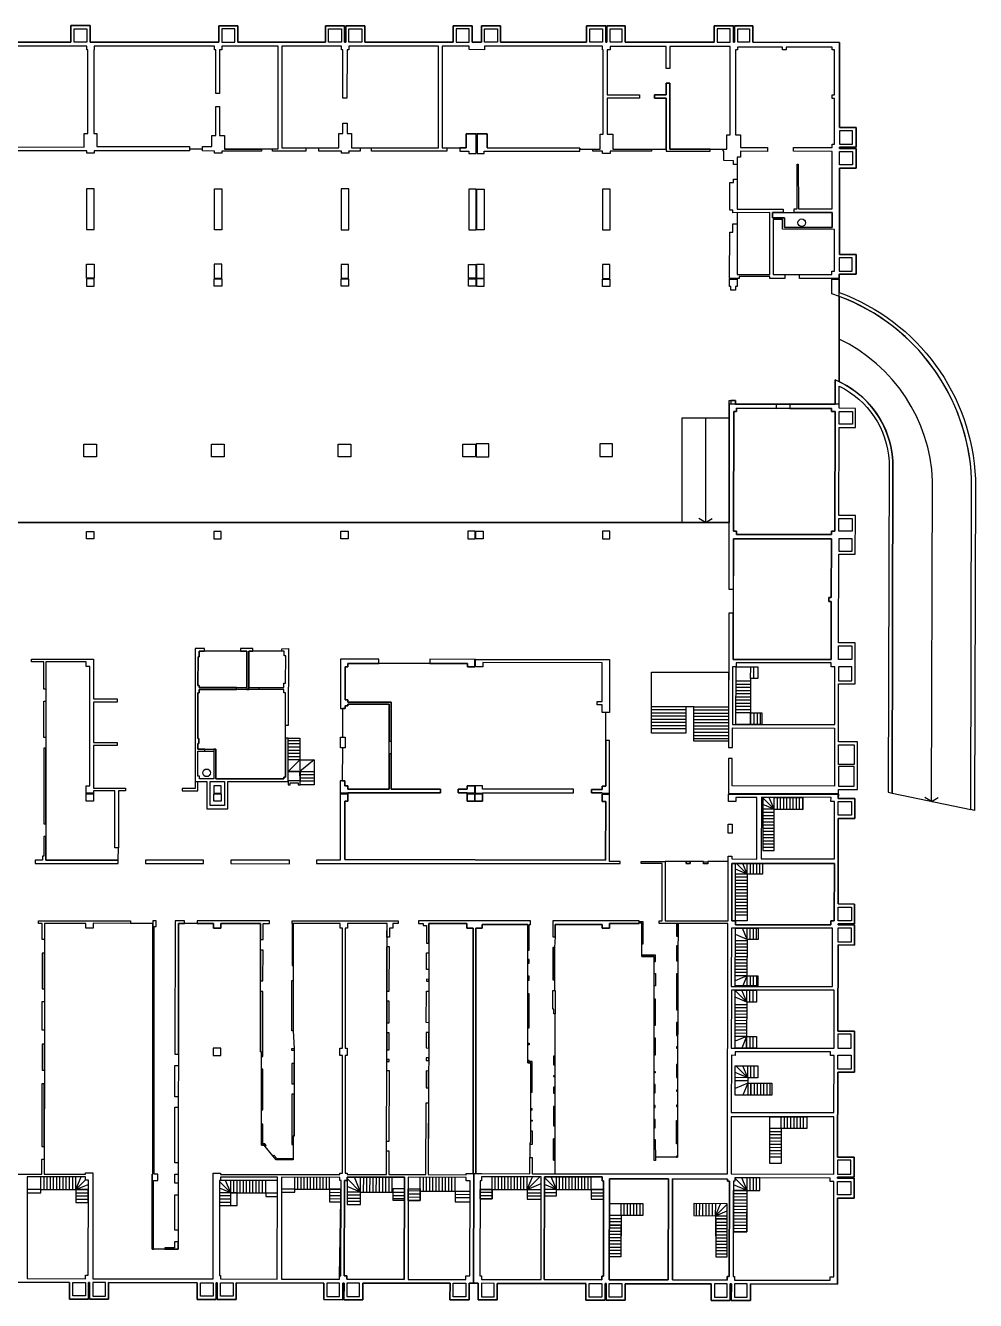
# Model space of a CAD drawing. Header units: millimetres. Extents: x -443 to 11471, y -9910 to 120.
# Drawn here: x 4000 to 11471, y -9910 to 120 of the extents above; entities that cross this region are included whole.
import ezdxf

# ---------------------------------------------------------------- set-up
doc = ezdxf.new("R2010")
doc.units = ezdxf.units.MM
for name, color, linetype in [('Coffee', 3, 'Continuous'), ('Entrance', 4, 'Continuous'), ('Floor', 3, 'Continuous'), ('Meeting rooms', 5, 'Continuous'), ('Offices', 1, 'Continuous'), ('Ramps - Vehicular', 2, 'Continuous'), ('Stairs', 2, 'Continuous'), ('Toilets', 40, 'Continuous'), ('Walls', 6, 'Continuous')]:
    doc.layers.add(name, color=color, linetype=linetype)

msp = doc.modelspace()

# ---------------------------------------------------------------- linework, layer by layer
at = {"layer": 'Coffee'}
msp.add_lwpolyline([(4703, -5900), (4534, -5900), (4534, -5981), (4476, -5981), (4476, -5860), (4506, -5860), (4507, -4923), (4477, -4923), (4477, -4887), (4161, -4887), (4161, -5194), (4161, -5480), (4161, -5565), (4161, -6159), (4161, -6259), (4161, -6445), (4730, -6445), (4731, -6348), (4702, -6348)], close=True, dxfattribs=at)
at = {"layer": 'Entrance'}
for points in [[(9533, -2969), (9163, -2969), (9163, -3789), (9533, -3789)], [(9257, -5239), (9529, -5239), (9529, -5509), (9257, -5509)], [(9703, -5288), (9791, -5288), (9791, -5378), (9703, -5378)], [(10113, -6047), (9888, -6047), (9888, -5952), (10113, -5952)], [(9796, -6555), (9676, -6555), (9676, -6471), (9796, -6471)], [(9761, -7069), (9675, -7069), (9675, -6981), (9761, -6981)], [(9749, -7924), (9671, -7924), (9671, -7834), (9749, -7834)], [(9870, -8294), (9705, -8294), (9705, -8201), (9870, -8201)], [(10144, -8557), (9969, -8557), (9969, -8465), (10144, -8465)], [(4396, -9138), (4494, -9138), (4494, -9038), (4396, -9038)], [(5526, -9164), (5664, -9164), (5664, -9063), (5526, -9063)], [(6392, -9134), (6481, -9134), (6481, -9035), (6392, -9035)], [(6889, -9122), (6980, -9122), (6980, -9032), (6889, -9032)], [(7104, -9124), (7010, -9124), (7010, -9032), (7104, -9032)], [(7670, -9111), (7575, -9111), (7575, -9036), (7670, -9036)], [(8450, -9112), (8545, -9112), (8545, -9037), (8450, -9037)], [(9674, -9371), (9568, -9371), (9568, -9045), (9674, -9045)], [(8683, -9567), (8592, -9567), (8592, -9317), (8683, -9317)], [(9428, -9567), (9519, -9567), (9519, -9268), (9428, -9268)]]:
    msp.add_lwpolyline(points, close=True, dxfattribs=at)
msp.add_lwpolyline([(9348, -2969), (9348, -3789)], dxfattribs=at)
at = {"layer": 'Floor'}
for points in [[(2401, -3789), (9533, -3789), (9535, -2829), (9583, -2829), (9583, -2859), (9906, -2859), (10369, -2859), (10368, -2668), (10398, -2681), (10400, -1980), (10400, -1837), (10532, -1837), (10532, -1682), (10402, -1682), (10402, -1002), (10532, -1002), (10532, -847), (10402, -847), (10402, -837), (10532, -837), (10532, -682), (10402, -682), (10403, -13), (9720, -12), (9720, 118), (9576, 118), (9576, -12), (9567, -12), (9567, 118), (9416, 118), (9416, 9), (9416, -12), (8716, -12), (8716, 118), (8572, 118), (8572, -12), (8564, -12), (8564, 118), (8413, 118), (8413, -12), (7737, -12), (7737, 118), (7586, 118), (7586, -12), (7514, -12), (7514, 118), (7363, 118), (7363, -12), (6669, -12), (6669, 118), (6518, 118), (6518, -12), (6510, -12), (6510, 118), (6359, 118), (6359, -12), (5671, -12), (5671, 118), (5520, 118), (5520, -12), (4508, -12), (4508, 120), (4357, 120), (4357, -12), (3669, -12)], [(3656, -9767), (4346, -9769), (4346, -9899), (4496, -9900), (4496, -9769), (4504, -9769), (4504, -9900), (4654, -9900), (4654, -9769), (5350, -9770), (5350, -9901), (5500, -9902), (5500, -9771), (5508, -9771), (5508, -9902), (5658, -9902), (5658, -9771), (6345, -9773), (6345, -9903), (6495, -9904), (6495, -9773), (6505, -9773), (6503, -9904), (6653, -9904), (6653, -9774), (7339, -9775), (7338, -9905), (7488, -9906), (7489, -9775), (7560, -9775), (7560, -9906), (7710, -9906), (7710, -9777), (8408, -9777), (8408, -9908), (8558, -9908), (8558, -9777), (8568, -9777), (8566, -9908), (8716, -9908), (8716, -9778), (9393, -9779), (9393, -9910), (9543, -9910), (9543, -9779), (9552, -9779), (9551, -9910), (9701, -9910), (9701, -9780), (10385, -9781), (10387, -9105), (10517, -9105), (10517, -8948), (10387, -8948), (10387, -8940), (10517, -8940), (10517, -8782), (10387, -8782), (10389, -8114), (10519, -8114), (10519, -7791), (10389, -7791), (10391, -7113), (10521, -7114), (10521, -6956), (10391, -6956), (10391, -6948), (10521, -6948), (10521, -6791), (10391, -6790), (10392, -6118), (10522, -6118), (10522, -5960), (10392, -5960), (10393, -5889), (10543, -5889), (10543, -5514), (10393, -5514), (10394, -5059), (10524, -5059), (10525, -4736), (10395, -4736), (10396, -4039), (10526, -4039), (10527, -3734), (10396, -3734), (10398, -3042), (10528, -3042), (10528, -2892), (10398, -2891), (10398, -2859), (9906, -2859), (9535, -2859), (9533, -3789), (2401, -3789)]]:
    msp.add_lwpolyline(points, dxfattribs=at)
at = {"layer": 'Meeting rooms'}
for points in [[(5496, -518), (5527, -518), (5527, -746), (5565, -746), (5565, -851), (5942, -851), (5987, -851), (5987, -42), (5545, -42), (5545, -70), (5527, -70), (5527, -414), (5496, -414), (5496, -70), (5487, -70), (5487, -42), (4541, -42), (4541, -70), (4538, -70), (4538, -729), (4562, -729), (4561, -831), (5291, -831), (5291, -851), (5391, -851), (5391, -831), (5465, -832), (5466, -746), (5496, -746)], [(4150, -6943), (4150, -7070), (4150, -7177), (4149, -7557), (4149, -7784), (4149, -7893), (4148, -8917), (4472, -8917), (4472, -8906), (4530, -8906), (4529, -9739), (5475, -9740), (5475, -8908), (5534, -8908), (5534, -8918), (6471, -8920), (6471, -8909), (6494, -8909), (6494, -7982), (6473, -7982), (6473, -7924), (6494, -7924), (6494, -6981), (6474, -6981), (6475, -6943), (6106, -6943), (6105, -7393), (6105, -7788), (6114, -7928), (6114, -8046), (6113, -8616), (6104, -8616), (6104, -8683), (6104, -8793), (6104, -8803), (5971, -8803), (5946, -8772), (5886, -8698), (5877, -8688), (5856, -8688), (5856, -8524), (5856, -8410), (5857, -8091), (5857, -7991), (5857, -7953), (5848, -7953), (5849, -7155), (5849, -7070), (5849, -6943), (5537, -6943), (5536, -6981), (5478, -6981), (5479, -6943), (5349, -6943), (5251, -6943), (5203, -6943), (5202, -7971), (5202, -8061), (5201, -8309), (5201, -8389), (5201, -8827), (5201, -8917), (5200, -9448), (5200, -9507), (5097, -9507), (4997, -9507), (4997, -8965), (4995, -8965), (4995, -8915), (5002, -8915), (5002, -6943), (4827, -6943), (4533, -6942), (4533, -6981), (4475, -6981), (4475, -6943)]]:
    msp.add_lwpolyline(points, close=True, dxfattribs=at)
at = {"layer": 'Offices'}
for points in [[(4491, -70), (4483, -70), (4483, -42), (3543, -42), (3543, -70), (3539, -70), (3538, -728), (3563, -728), (3563, -835), (3660, -835), (3865, -835), (4461, -837), (4462, -729), (4491, -729)], [(7248, -42), (6543, -42), (6543, -70), (6529, -70), (6528, -452), (6497, -452), (6497, -70), (6485, -70), (6485, -42), (6017, -42), (6016, -842), (6206, -842), (6306, -842), (6463, -842), (6463, -730), (6497, -730), (6497, -647), (6529, -647), (6529, -730), (6563, -730), (6563, -842), (7248, -843)], [(8544, -70), (8539, -70), (8539, -42), (7610, -42), (7610, -70), (7489, -69), (7489, -42), (7278, -42), (7277, -843), (7313, -843), (7415, -843), (7465, -843), (7466, -731), (7630, -731), (7630, -843), (8359, -844), (8359, -853), (8463, -853), (8519, -853), (8519, -735), (8544, -735)], [(9542, -45), (9068, -45), (9068, -218), (9038, -218), (9038, -45), (8597, -45), (8597, -70), (8574, -70), (8574, -426), (8830, -426), (8830, -450), (8574, -450), (8574, -735), (8619, -735), (8619, -853), (8924, -853), (9038, -853), (9038, -450), (8946, -450), (8946, -426), (9038, -426), (9038, -334), (9068, -334), (9068, -853), (9487, -853), (9516, -853), (9517, -741), (9542, -741)], [(10362, -453), (10343, -453), (10344, -426), (10363, -426), (10363, -70), (10345, -70), (10345, -50), (9983, -50), (9983, -70), (9953, -70), (9953, -50), (9600, -49), (9600, -70), (9583, -70), (9583, -741), (9622, -741), (9622, -839), (9835, -840), (9835, -870), (9622, -869), (9622, -916), (9598, -916), (9598, -1088), (9598, -1325), (9958, -1324), (9958, -1352), (10044, -1351), (10044, -1323), (10069, -1323), (10068, -970), (10078, -970), (10079, -1323), (10345, -1323), (10345, -870), (10040, -869), (10040, -840), (10344, -840), (10344, -812), (10362, -812)], [(9855, -1352), (9597, -1353), (9597, -1441), (9596, -1839), (9853, -1839)], [(10362, -1484), (9953, -1483), (9953, -1407), (9881, -1407), (9880, -1839), (9973, -1839), (10088, -1839), (10342, -1839), (10342, -1812), (10362, -1812)], [(10368, -2917), (10340, -2917), (10340, -2892), (10012, -2892), (9906, -2892), (9593, -2891), (9593, -2917), (9570, -2917), (9568, -3859), (9591, -3859), (9591, -3885), (10338, -3885), (10338, -3859), (10366, -3859)], [(10338, -3917), (9568, -3917), (9566, -4503), (9565, -4868), (10336, -4868), (10337, -4412), (10318, -4412), (10318, -4380), (10337, -4380)], [(5741, -4802), (5367, -4802), (5367, -4847), (5357, -4847), (5356, -5072), (5366, -5072), (5366, -5087), (5741, -5087)], [(6047, -4839), (6034, -4839), (6034, -4802), (5756, -4802), (5756, -5087), (6033, -5087), (6033, -5054), (6046, -5054)], [(8563, -5504), (8563, -5284), (8536, -5284), (8536, -5224), (8495, -5224), (8495, -5199), (8536, -5199), (8536, -4893), (7598, -4891), (7598, -4925), (7540, -4925), (7540, -4867), (7535, -4867), (7535, -4925), (7477, -4925), (7477, -4899), (7180, -4898), (6778, -4899), (6536, -4898), (6536, -4924), (6514, -4924), (6513, -5185), (6535, -5185), (6535, -5204), (6876, -5204), (6875, -5888), (7263, -5888), (7263, -5916), (6534, -5916), (6534, -5919), (6476, -5919), (6476, -5924), (6534, -5924), (6534, -5982), (6512, -5982), (6511, -6442), (8562, -6445), (8563, -5984), (8536, -5984), (8536, -5926), (8594, -5926), (8594, -5921), (8536, -5921), (8536, -5917), (8451, -5917), (8451, -5889), (8536, -5889), (8536, -5863), (8563, -5863)], [(10364, -4926), (10336, -4926), (10336, -4893), (9588, -4893), (9588, -4926), (9560, -4926), (9559, -5378), (10364, -5380)], [(5366, -5103), (5366, -5130), (5356, -5130), (5356, -5489), (5364, -5489), (5364, -5527), (5356, -5527), (5356, -5572), (5496, -5572), (5496, -5806), (6032, -5807), (6032, -5794), (6045, -5794), (6046, -5487), (6046, -5130), (6033, -5130), (6033, -5103)], [(6861, -5219), (6535, -5219), (6535, -5233), (6513, -5233), (6513, -5252), (6493, -5252), (6492, -5478), (6513, -5478), (6513, -5562), (6492, -5562), (6491, -5823), (6512, -5823), (6512, -5861), (6534, -5861), (6534, -5887), (6860, -5887), (6860, -5610), (6861, -5510)], [(7595, -5888), (7595, -5862), (7474, -5862), (7474, -5888), (7403, -5888), (7403, -5916), (7474, -5917), (7474, -5983), (7595, -5983), (7595, -5920), (7595, -5917), (8311, -5917), (8311, -5888)], [(10362, -5985), (10334, -5985), (10335, -5952), (9788, -5951), (9787, -6436), (10362, -6436)], [(9525, -6457), (9365, -6457), (9365, -6474), (9332, -6474), (9332, -6457), (9228, -6457), (9228, -6473), (9197, -6473), (9197, -6457), (9030, -6457), (9030, -6923), (9525, -6923)], [(10362, -6472), (9556, -6471), (9555, -6923), (9583, -6923), (9583, -6956), (10333, -6956), (10333, -6923), (10361, -6923)], [(7522, -8911), (7522, -6981), (7471, -6981), (7471, -6943), (7173, -6943), (7173, -7098), (7173, -7176), (7173, -7306), (7173, -7384), (7172, -7399), (7172, -7477), (7171, -7725), (7171, -7802), (7171, -7924), (7171, -8001), (7171, -8022), (7170, -8105), (7168, -8920), (7466, -8921), (7466, -8911)], [(7951, -6951), (7592, -6951), (7592, -6981), (7542, -6981), (7542, -8911), (7966, -8913), (7966, -8784), (7970, -8784), (7970, -8682), (7970, -8666), (7975, -8666), (7975, -8575), (7975, -8500), (7975, -8410), (7975, -8402), (7975, -8272), (7975, -8041), (7950, -8041), (7950, -8023), (7950, -7898), (7950, -7765), (7951, -7497), (7951, -7390), (7951, -7256), (7951, -7228), (7951, -7155)], [(8166, -6951), (8166, -7049), (8161, -7133), (8161, -7472), (8166, -7472), (8166, -7656), (8163, -7656), (8163, -8057), (8163, -8142), (8163, -8147), (8163, -8232), (8163, -8278), (8163, -8385), (8163, -8537), (8163, -8637), (8163, -8913), (9520, -8913), (9523, -6943), (9132, -6943), (9132, -7045), (9130, -7121), (9130, -7239), (9130, -7339), (9130, -7723), (9129, -7915), (9129, -7925), (9129, -8255), (9129, -8263), (9129, -8385), (9129, -8495), (9129, -8678), (9129, -8775), (9129, -8783), (8954, -8783), (8954, -8808), (8943, -8808), (8943, -8643), (8943, -8553), (8943, -8486), (8943, -8391), (8943, -8376), (8943, -8276), (8943, -8120), (8943, -8108), (8943, -7980), (8944, -7845), (8944, -7745), (8944, -7435), (8944, -7337), (8944, -7244), (8944, -7203), (8847, -7203), (8847, -7193), (8847, -7103), (8847, -6940), (8827, -6940), (8827, -6943), (8593, -6943), (8593, -6981), (8535, -6981), (8535, -6951)], [(10346, -6981), (9552, -6980), (9551, -7439), (10346, -7439)], [(10360, -7470), (9552, -7470), (9550, -7924), (10359, -7925)], [(10359, -7982), (10331, -7982), (10331, -7953), (9581, -7954), (9581, -7982), (9553, -7981), (9551, -8430), (10358, -8431)], [(10357, -8465), (9551, -8465), (9550, -8914), (10357, -8915)], [(4495, -8964), (4472, -8964), (4472, -8938), (4014, -8938), (4014, -9738), (4471, -9739), (4471, -9711), (4493, -9711)], [(5981, -8941), (5534, -8941), (5534, -8966), (5526, -8966), (5525, -9713), (5533, -9713), (5533, -9741), (5980, -9742)], [(6482, -8967), (6471, -8967), (6471, -8942), (6014, -8941), (6013, -9742), (6470, -9743), (6470, -9715)], [(6980, -8941), (6529, -8941), (6529, -8967), (6509, -8967), (6507, -9715), (6528, -9715), (6528, -9743), (6979, -9744)], [(7496, -8969), (7466, -8969), (7466, -8943), (7010, -8941), (7009, -9744), (7464, -9744), (7464, -9717), (7494, -9717)], [(8055, -8937), (7587, -8936), (7587, -8969), (7575, -8969), (7573, -9717), (7585, -9717), (7585, -9745), (8055, -9746)], [(8545, -8970), (8534, -8970), (8534, -8937), (8081, -8937), (8080, -9746), (8533, -9747), (8533, -9719), (8545, -9719)], [(9056, -8954), (8592, -8953), (8591, -9747), (9054, -9748)], [(9537, -8971), (9520, -8971), (9520, -8955), (9089, -8954), (9088, -9748), (9518, -9749), (9518, -9721), (9535, -9721)], [(10357, -8973), (10329, -8973), (10329, -8947), (9578, -8945), (9578, -8972), (9568, -8972), (9566, -9721), (9576, -9721), (9576, -9749), (10328, -9751), (10328, -9723), (10356, -9723)]]:
    msp.add_lwpolyline(points, close=True, dxfattribs=at)
msp.add_lwpolyline([(6842, -7477), (6844, -6943), (6533, -6943), (6533, -6981), (6513, -6981), (6513, -7924), (6531, -7924), (6531, -7982), (6513, -7982), (6513, -8909), (6529, -8909), (6529, -8920), (6838, -8920), (6839, -8658), (6841, -8102), (6841, -8029), (6841, -8014), (6841, -7937), (6841, -7804), (6841, -7727), (6842, -7555), (6843, -7127)], dxfattribs=at)
at = {"layer": 'Ramps - Vehicular'}
msp.add_line((11126, -5984), (11133, -3447), dxfattribs=at)
msp.add_lwpolyline([(10815, -5919), (11434, -6048), (11441, -3448, 0.301157), (10400, -2011), (10398, -2681, -0.274467), (10822, -3305)], format="xyb", close=True, dxfattribs=at)
for points in [[(11126, -5984), (11074, -5954)], [(11126, -5984), (11178, -5954)]]:
    msp.add_lwpolyline(points, dxfattribs=at)
at = {"layer": 'Stairs'}
for points in [[(9348, -3789), (9296, -3759)], [(9348, -3789), (9400, -3759)], [(9703, -5018), (9704, -4926)], [(9728, -5018), (9729, -4926)], [(9704, -5038), (9588, -5038)], [(9704, -5063), (9588, -5063)], [(9703, -5088), (9588, -5088)], [(9703, -5113), (9588, -5113)], [(9703, -5213), (9587, -5213)], [(9703, -5138), (9588, -5138)], [(9703, -5163), (9588, -5163)], [(9703, -5188), (9588, -5188)], [(9194, -5239), (8922, -5239)], [(9194, -5264), (8922, -5264)], [(9194, -5289), (8922, -5289)], [(9194, -5314), (8922, -5314)], [(9256, -5314), (9529, -5314)], [(9257, -5239), (9529, -5239)], [(9257, -5264), (9529, -5264)], [(9257, -5289), (9529, -5289)], [(9703, -5238), (9587, -5238)], [(9703, -5263), (9587, -5263)], [(9703, -5288), (9587, -5288)], [(9703, -5288), (9703, -5378)], [(9728, -5288), (9728, -5378)], [(9753, -5288), (9753, -5378)], [(9778, -5289), (9778, -5378)], [(9194, -5339), (8922, -5339)], [(9194, -5364), (8922, -5364)], [(9194, -5389), (8922, -5389)], [(9194, -5414), (8922, -5414)], [(9256, -5339), (9529, -5339)], [(9256, -5364), (9529, -5364)], [(9256, -5389), (9529, -5389)], [(9256, -5414), (9529, -5414)], [(6158, -5507), (6067, -5507)], [(9256, -5439), (9529, -5439)], [(9256, -5464), (9529, -5464)], [(9256, -5489), (9529, -5489)], [(6158, -5532), (6067, -5532)], [(6158, -5557), (6067, -5557)], [(6158, -5582), (6067, -5582)], [(6158, -5607), (6067, -5607)], [(6158, -5632), (6067, -5632)], [(6158, -5657), (6067, -5748)], [(6158, -5657), (6067, -5657)], [(6158, -5657), (6159, -5823)], [(6271, -5657), (6158, -5748)], [(6067, -5748), (6271, -5748)], [(6159, -5773), (6271, -5773)], [(6159, -5798), (6271, -5798)], [(6159, -5823), (6271, -5823)], [(9888, -6046), (9798, -5956)], [(9888, -6046), (9798, -6009)], [(9888, -6046), (9849, -5952)], [(9888, -6046), (9888, -5952)], [(9913, -6046), (9913, -5952)], [(9938, -6046), (9938, -5953)], [(9963, -6046), (9963, -5953)], [(9988, -6046), (9988, -5953)], [(10013, -6046), (10013, -5953)], [(10038, -6046), (10038, -5953)], [(10063, -6047), (10063, -5953)], [(10088, -6047), (10088, -5953)], [(9888, -6046), (9798, -6046)], [(9888, -6071), (9798, -6071)], [(9888, -6096), (9798, -6096)], [(9888, -6121), (9798, -6121)], [(9888, -6146), (9798, -6146)], [(9888, -6171), (9798, -6171)], [(9888, -6196), (9798, -6196)], [(9888, -6221), (9798, -6221)], [(9888, -6246), (9798, -6246)], [(9888, -6271), (9798, -6271)], [(9888, -6296), (9798, -6296)], [(9888, -6321), (9798, -6321)], [(9888, -6346), (9798, -6346)], [(9676, -6555), (9584, -6517)], [(9676, -6555), (9592, -6471)], [(9676, -6555), (9641, -6471)], [(9676, -6555), (9676, -6471)], [(9701, -6555), (9701, -6471)], [(9726, -6555), (9726, -6471)], [(9751, -6555), (9751, -6471)], [(9776, -6555), (9776, -6471)], [(9676, -6555), (9584, -6555)], [(9676, -6580), (9584, -6580)], [(9676, -6605), (9584, -6605)], [(9676, -6630), (9584, -6630)], [(9676, -6655), (9584, -6655)], [(9676, -6680), (9584, -6680)], [(9676, -6705), (9584, -6705)], [(9676, -6730), (9584, -6730)], [(9676, -6755), (9584, -6755)], [(9676, -6780), (9584, -6780)], [(9675, -6805), (9584, -6805)], [(9675, -6830), (9583, -6830)], [(9675, -6855), (9583, -6855)], [(9675, -6880), (9583, -6880)], [(9675, -7069), (9639, -6981)], [(9675, -7069), (9675, -6980)], [(9700, -7069), (9700, -6980)], [(9725, -7069), (9725, -6980)], [(9750, -7069), (9750, -6980)], [(9675, -7069), (9583, -7031)], [(9675, -7081), (9583, -7081)], [(9675, -7106), (9583, -7106)], [(9675, -7206), (9582, -7206)], [(9675, -7131), (9583, -7131)], [(9675, -7156), (9583, -7156)], [(9675, -7181), (9583, -7181)], [(9675, -7231), (9582, -7231)], [(9675, -7256), (9582, -7256)], [(9675, -7281), (9582, -7281)], [(9674, -7306), (9582, -7306)], [(9674, -7331), (9582, -7331)], [(9674, -7356), (9582, -7356)], [(9674, -7356), (9582, -7394)], [(9674, -7356), (9642, -7434)], [(9674, -7356), (9674, -7435)], [(9699, -7356), (9699, -7435)], [(9724, -7356), (9724, -7435)], [(9749, -7356), (9749, -7435)], [(9672, -7562), (9582, -7472)], [(9672, -7562), (9634, -7470)], [(9672, -7562), (9672, -7470)], [(9697, -7562), (9697, -7470)], [(9722, -7562), (9722, -7470)], [(9672, -7562), (9582, -7525)], [(9672, -7584), (9582, -7583)], [(9672, -7609), (9582, -7608)], [(9671, -7659), (9581, -7658)], [(9671, -7684), (9581, -7683)], [(9671, -7709), (9581, -7708)], [(9672, -7634), (9582, -7633)], [(9671, -7734), (9581, -7733)], [(9671, -7759), (9581, -7758)], [(9671, -7784), (9581, -7783)], [(9671, -7809), (9581, -7808)], [(9671, -7834), (9581, -7833)], [(9671, -7834), (9581, -7871)], [(9671, -7834), (9633, -7924)], [(9671, -7834), (9671, -7924)], [(9696, -7834), (9696, -7924)], [(9721, -7834), (9721, -7924)], [(9680, -8158), (9580, -8116)], [(9680, -8158), (9586, -8064)], [(9680, -8158), (9641, -8064)], [(9680, -8158), (9680, -8064)], [(9705, -8158), (9705, -8064)], [(9730, -8158), (9730, -8064)], [(9680, -8158), (9580, -8157)], [(9680, -8183), (9580, -8182)], [(9680, -8201), (9580, -8242)], [(9680, -8201), (9641, -8294)], [(9680, -8201), (9680, -8294)], [(9705, -8201), (9705, -8294)], [(9730, -8201), (9730, -8294)], [(9755, -8201), (9755, -8294)], [(9780, -8201), (9780, -8294)], [(9805, -8201), (9805, -8294)], [(9830, -8201), (9830, -8294)], [(9855, -8201), (9855, -8294)], [(9944, -8558), (9944, -8465)], [(9969, -8558), (9969, -8465)], [(9994, -8558), (9994, -8465)], [(10019, -8558), (10019, -8465)], [(10044, -8558), (10044, -8465)], [(10069, -8558), (10069, -8465)], [(10094, -8558), (10094, -8465)], [(10119, -8558), (10119, -8465)], [(9944, -8558), (9854, -8557)], [(9944, -8583), (9854, -8582)], [(9944, -8608), (9854, -8607)], [(9944, -8633), (9854, -8632)], [(9944, -8658), (9854, -8657)], [(9944, -8683), (9854, -8682)], [(9944, -8708), (9854, -8707)], [(9944, -8733), (9854, -8732)], [(9944, -8758), (9854, -8757)], [(9944, -8783), (9854, -8782)], [(4121, -9038), (4121, -8938)], [(4146, -9038), (4146, -8938)], [(4171, -9038), (4171, -8938)], [(4196, -9038), (4196, -8938)], [(4221, -9038), (4221, -8938)], [(4246, -9038), (4246, -8938)], [(4271, -9038), (4271, -8938)], [(4296, -9038), (4296, -8938)], [(4321, -9038), (4321, -8938)], [(4346, -9038), (4346, -8938)], [(4371, -9038), (4371, -8938)], [(4396, -9038), (4396, -8938)], [(4396, -9038), (4438, -8938)], [(4396, -9038), (4472, -8962)], [(4396, -9038), (4494, -8998)], [(5614, -9063), (5526, -8975)], [(5614, -9063), (5526, -9026)], [(5614, -9063), (5574, -8966)], [(5614, -9063), (5614, -8966)], [(5639, -9063), (5639, -8966)], [(5664, -9063), (5664, -8966)], [(5689, -9063), (5689, -8966)], [(5714, -9063), (5714, -8966)], [(5739, -9063), (5739, -8966)], [(5764, -9063), (5764, -8966)], [(5789, -9063), (5789, -8966)], [(5814, -9063), (5814, -8966)], [(5839, -9063), (5839, -8966)], [(5864, -9063), (5864, -8966)], [(5889, -9063), (5889, -8966)], [(6117, -9034), (6117, -8942)], [(6142, -9034), (6142, -8942)], [(6167, -9034), (6167, -8942)], [(6192, -9034), (6192, -8942)], [(6217, -9034), (6217, -8942)], [(6242, -9034), (6242, -8942)], [(6267, -9034), (6267, -8942)], [(6292, -9034), (6292, -8942)], [(6317, -9034), (6317, -8942)], [(6342, -9034), (6342, -8942)], [(6367, -9034), (6367, -8942)], [(6392, -9034), (6392, -8942)], [(6634, -9057), (6529, -8951)], [(6634, -9057), (6529, -9013)], [(6634, -9057), (6587, -8941)], [(6634, -9057), (6635, -8941)], [(6659, -9057), (6660, -8941)], [(6684, -9057), (6685, -8941)], [(6709, -9057), (6710, -8941)], [(6734, -9057), (6735, -8941)], [(6759, -9057), (6760, -8941)], [(6784, -9057), (6785, -8941)], [(6809, -9057), (6810, -8941)], [(6834, -9057), (6835, -8941)], [(6859, -9057), (6860, -8941)], [(6884, -9057), (6885, -8941)], [(7104, -9049), (7104, -8942)], [(7129, -9049), (7129, -8942)], [(7154, -9049), (7154, -8942)], [(7179, -9049), (7179, -8942)], [(7204, -9049), (7204, -8942)], [(7229, -9049), (7229, -8942)], [(7254, -9049), (7254, -8942)], [(7279, -9049), (7279, -8942)], [(7304, -9049), (7304, -8942)], [(7329, -9049), (7329, -8942)], [(7354, -9049), (7354, -8942)], [(7379, -9049), (7379, -8942)], [(7670, -9036), (7670, -8936)], [(7695, -9036), (7695, -8936)], [(7720, -9036), (7720, -8936)], [(7745, -9036), (7745, -8936)], [(7770, -9036), (7770, -8936)], [(7795, -9036), (7795, -8936)], [(7820, -9036), (7820, -8936)], [(7845, -9036), (7845, -8936)], [(7870, -9036), (7870, -8937)], [(7895, -9036), (7895, -8937)], [(7920, -9037), (7920, -8937)], [(7945, -9037), (7945, -8937)], [(7945, -9037), (8045, -8937)], [(7945, -9037), (7987, -8937)], [(7945, -9037), (8055, -8991)], [(8175, -9037), (8081, -8942)], [(8175, -9037), (8081, -8998)], [(8175, -9037), (8134, -8937)], [(8175, -9037), (8175, -8937)], [(8200, -9037), (8200, -8937)], [(8225, -9037), (8225, -8937)], [(8250, -9037), (8250, -8937)], [(8275, -9037), (8275, -8937)], [(8300, -9037), (8300, -8937)], [(8325, -9037), (8325, -8937)], [(8350, -9037), (8350, -8937)], [(8375, -9037), (8375, -8937)], [(8400, -9037), (8400, -8937)], [(8425, -9037), (8425, -8937)], [(8450, -9037), (8450, -8937)], [(9675, -9046), (9568, -9001)], [(9675, -9046), (9578, -8948)], [(9675, -9046), (9634, -8946)], [(9675, -9046), (9675, -8946)], [(9700, -9046), (9700, -8946)], [(9725, -9046), (9725, -8946)], [(9750, -9046), (9750, -8946)], [(4121, -9038), (4014, -9038)], [(4396, -9038), (4494, -9038)], [(4396, -9063), (4494, -9063)], [(4396, -9088), (4494, -9088)], [(4396, -9113), (4494, -9113)], [(5614, -9063), (5526, -9063)], [(5614, -9088), (5526, -9088)], [(5614, -9113), (5526, -9113)], [(5890, -9063), (5981, -9063)], [(6117, -9034), (6014, -9033)], [(6391, -9084), (6480, -9085)], [(6391, -9109), (6480, -9110)], [(6392, -9034), (6481, -9035)], [(6392, -9059), (6481, -9060)], [(6634, -9057), (6529, -9057)], [(6634, -9082), (6529, -9082)], [(6634, -9107), (6529, -9107)], [(6889, -9058), (6980, -9058)], [(6889, -9083), (6980, -9083)], [(6889, -9108), (6980, -9108)], [(7104, -9049), (7010, -9048)], [(7104, -9074), (7010, -9073)], [(7104, -9099), (7010, -9098)], [(7379, -9049), (7496, -9050)], [(7379, -9074), (7496, -9075)], [(7379, -9099), (7496, -9100)], [(7670, -9036), (7575, -9036)], [(7670, -9061), (7575, -9061)], [(7670, -9086), (7575, -9086)], [(7945, -9037), (8055, -9037)], [(7945, -9062), (8055, -9062)], [(7945, -9087), (8055, -9087)], [(8175, -9037), (8081, -9037)], [(8175, -9062), (8081, -9062)], [(8450, -9037), (8545, -9037)], [(8450, -9062), (8545, -9062)], [(8450, -9087), (8545, -9087)], [(9675, -9046), (9568, -9045)], [(9675, -9071), (9568, -9070)], [(9675, -9096), (9568, -9095)], [(9675, -9121), (9568, -9120)], [(5614, -9138), (5526, -9138)], [(6634, -9132), (6529, -9132)], [(8684, -9242), (8684, -9148)], [(8709, -9242), (8709, -9148)], [(8734, -9242), (8734, -9148)], [(8759, -9242), (8759, -9148)], [(8784, -9242), (8784, -9148)], [(8809, -9242), (8809, -9148)], [(8834, -9242), (8834, -9148)], [(9277, -9242), (9278, -9148)], [(9302, -9243), (9303, -9149)], [(9327, -9243), (9328, -9149)], [(9352, -9243), (9353, -9149)], [(9377, -9243), (9378, -9149)], [(9402, -9243), (9403, -9149)], [(9427, -9243), (9428, -9149)], [(9427, -9243), (9467, -9149)], [(9427, -9243), (9519, -9151)], [(9427, -9243), (9519, -9205)], [(9674, -9196), (9567, -9195)], [(9674, -9221), (9567, -9220)], [(9675, -9146), (9568, -9145)], [(9675, -9171), (9568, -9170)], [(8684, -9242), (8592, -9242)], [(8684, -9267), (8592, -9267)], [(8684, -9292), (8592, -9292)], [(8684, -9317), (8592, -9317)], [(9427, -9243), (9519, -9243)], [(9427, -9268), (9519, -9268)], [(9427, -9293), (9519, -9293)], [(9427, -9318), (9519, -9318)], [(9674, -9246), (9567, -9245)], [(9674, -9271), (9567, -9270)], [(9674, -9296), (9567, -9295)], [(9674, -9321), (9567, -9320)], [(8684, -9342), (8592, -9342)], [(8684, -9367), (8592, -9367)], [(8684, -9392), (8592, -9392)], [(8684, -9417), (8592, -9417)], [(9427, -9343), (9519, -9343)], [(9427, -9368), (9519, -9368)], [(9427, -9393), (9519, -9393)], [(9427, -9418), (9519, -9418)], [(9674, -9346), (9567, -9345)], [(8684, -9442), (8592, -9442)], [(8684, -9467), (8592, -9467)], [(8684, -9492), (8592, -9492)], [(8684, -9517), (8592, -9517)], [(9427, -9443), (9519, -9443)], [(9427, -9468), (9519, -9468)], [(9427, -9493), (9519, -9493)], [(9427, -9518), (9519, -9518)], [(8684, -9542), (8592, -9542)], [(9427, -9543), (9518, -9543)]]:
    msp.add_lwpolyline(points, dxfattribs=at)
for points in [[(8922, -5447), (8922, -4967), (9530, -4967), (9530, -5509), (9257, -5509), (9257, -5239), (9194, -5239), (9194, -5447)], [(9791, -5288), (9791, -5378), (9587, -5378), (9588, -4926), (9759, -4926), (9759, -5018), (9703, -5018), (9703, -5288)], [(6067, -5487), (6158, -5487), (6158, -5657), (6271, -5657), (6271, -5853), (6159, -5853), (6159, -5823), (6158, -5748), (6067, -5748)], [(9798, -5952), (9798, -6371), (9887, -6371), (9888, -6046), (10113, -6047), (10113, -5953)], [(9675, -6923), (9583, -6923), (9584, -6471), (9796, -6471), (9796, -6555), (9676, -6555)], [(9760, -7356), (9760, -7435), (9582, -7434), (9583, -6981), (9761, -6981), (9761, -7069), (9675, -7069), (9674, -7356)], [(9749, -7834), (9749, -7924), (9581, -7924), (9582, -7470), (9750, -7470), (9750, -7563), (9672, -7562), (9671, -7834)], [(9870, -8201), (9870, -8294), (9580, -8294), (9581, -8064), (9760, -8064), (9760, -8158), (9680, -8158), (9680, -8201)], [(9943, -8833), (9854, -8833), (9854, -8465), (10144, -8466), (10144, -8557), (9944, -8558)], [(4014, -8938), (4014, -9063), (4121, -9063), (4121, -9038), (4396, -9038), (4396, -9138), (4494, -9138), (4495, -8964), (4472, -8964), (4472, -8938)], [(5526, -8966), (5526, -9164), (5614, -9164), (5614, -9063), (5890, -9063), (5890, -9093), (5981, -9093), (5981, -8966)], [(6014, -9058), (6117, -9059), (6117, -9034), (6392, -9034), (6392, -9134), (6482, -9134), (6482, -8967), (6471, -8967), (6471, -8942), (6014, -8941)], [(6529, -8941), (6529, -9154), (6634, -9154), (6634, -9057), (6889, -9058), (6889, -9122), (6980, -9122), (6980, -8941)], [(7010, -8941), (7010, -9123), (7104, -9124), (7104, -9049), (7379, -9049), (7379, -9134), (7496, -9135), (7496, -8969), (7466, -8969), (7466, -8943)], [(7587, -8936), (7587, -8969), (7575, -8969), (7575, -9111), (7670, -9111), (7670, -9036), (7945, -9037), (7945, -9112), (8055, -9112), (8055, -8937)], [(8081, -8937), (8081, -9087), (8175, -9087), (8175, -9037), (8450, -9037), (8450, -9112), (8545, -9112), (8545, -8970), (8534, -8970), (8534, -8937)], [(9578, -8945), (9578, -8972), (9568, -8972), (9567, -9370), (9674, -9371), (9675, -9046), (9775, -9046), (9775, -8946)], [(8592, -9148), (8855, -9148), (8855, -9242), (8684, -9242), (8683, -9567), (8592, -9567)], [(9257, -9148), (9257, -9242), (9427, -9243), (9428, -9567), (9518, -9567), (9519, -9149)]]:
    msp.add_lwpolyline(points, close=True, dxfattribs=at)
msp.add_arc((9837, -3516), 1298, 2.4369, 64.3114, dxfattribs=at)
at = {"layer": 'Toilets'}
for points in [[(10345, -1351), (10345, -1469), (9968, -1470), (9968, -1392), (9875, -1392), (9875, -1352)], [(5480, -5806), (5369, -5806), (5369, -5786), (5355, -5786), (5356, -5588), (5480, -5588)]]:
    msp.add_lwpolyline(points, close=True, dxfattribs=at)
for centre in [(10105, -1431), (5424, -5759)]:
    msp.add_circle(centre, 30, dxfattribs=at)
at = {"layer": 'Walls'}
for points in [[(3669, -12), (4357, -12), (4357, 120), (4508, 120), (4508, -12), (5520, -12), (5520, 118), (5671, 118), (5671, -12), (6359, -12), (6359, 118), (6510, 118), (6510, -12), (6514, -12), (6518, -12), (6518, 118), (6669, 118), (6669, -12), (7363, -12), (7363, 118), (7514, 118), (7514, -12), (7586, -12), (7586, 118), (7737, 118), (7737, -12), (8413, -12), (8413, 118), (8564, 118), (8564, -12), (8572, -12), (8572, 118), (8716, 118), (8716, -12), (9416, -12), (9416, 118), (9567, 118), (9567, -12), (9576, -12), (9576, 118), (9720, 118), (9720, -12), (10403, -13), (10402, -682), (10532, -682), (10532, -837), (10402, -837), (10402, -847), (10532, -847), (10532, -1002), (10402, -1002), (10402, -1682), (10532, -1682), (10532, -1837), (10400, -1837), (10400, -1869), (10088, -1869), (10088, -1839), (10342, -1839), (10342, -1812), (10362, -1812), (10362, -1484), (9953, -1483), (9953, -1407), (9881, -1407), (9880, -1839), (9973, -1839), (9973, -1869), (9853, -1869), (9853, -1854), (9613, -1854), (9613, -1869), (9538, -1869), (9539, -1506), (9564, -1506), (9564, -1441), (9597, -1441), (9596, -1839), (9853, -1839), (9855, -1352), (9564, -1353), (9564, -1333), (9539, -1333), (9539, -1114), (9568, -1114), (9568, -1088), (9598, -1088), (9598, -1325), (9958, -1324), (9958, -1352), (9875, -1352), (9875, -1392), (9968, -1392), (9968, -1470), (10345, -1470), (10345, -1351), (10044, -1351), (10044, -1323), (10069, -1323), (10068, -970), (10078, -970), (10079, -1323), (10345, -1323), (10345, -870), (10040, -869), (10040, -840), (10344, -840), (10344, -812), (10362, -812), (10362, -453), (10343, -453), (10344, -426), (10363, -426), (10363, -70), (10345, -70), (10345, -50), (9983, -50), (9983, -70), (9953, -70), (9953, -50), (9600, -49), (9600, -70), (9583, -70), (9583, -741), (9622, -741), (9622, -839), (9835, -840), (9835, -870), (9622, -869), (9622, -916), (9598, -916), (9598, -973), (9568, -973), (9568, -943), (9491, -942), (9491, -869), (9487, -869), (9487, -853), (9516, -853), (9517, -741), (9542, -741), (9542, -45), (9068, -45), (9068, -218), (9038, -218), (9038, -45), (8597, -45), (8597, -70), (8574, -70), (8574, -426), (8830, -426), (8830, -450), (8574, -450), (8574, -735), (8619, -735), (8619, -853), (8924, -853), (8924, -869), (8597, -869), (8597, -887), (8539, -887), (8539, -869), (8463, -869), (8463, -853), (8519, -853), (8519, -735), (8544, -735), (8544, -70), (8539, -70), (8539, -42), (7610, -42), (7610, -70), (7489, -69), (7489, -42), (7278, -42), (7277, -843), (7313, -843), (7313, -868), (6722, -868), (6722, -842), (7248, -843), (7248, -42), (6543, -42), (6543, -70), (6529, -70), (6528, -452), (6497, -452), (6497, -70), (6485, -70), (6485, -42), (6017, -42), (6016, -842), (6206, -842), (6206, -867), (5942, -867), (5942, -851), (5987, -851), (5987, -42), (5545, -42), (5545, -70), (5527, -70), (5527, -414), (5496, -414), (5496, -70), (5487, -70), (5487, -42), (4541, -42), (4541, -70), (4538, -70), (4538, -729), (4562, -729), (4561, -831), (5291, -831), (5291, -866), (4540, -866), (4540, -884), (4482, -884), (4482, -866), (3865, -866)], [(3865, -835), (4461, -837), (4462, -729), (4491, -729), (4491, -70), (4483, -70), (4483, -42), (3543, -42)], [(3894, -8916), (4129, -8917), (4129, -8798), (4148, -8798), (4148, -8917), (4472, -8917), (4472, -8906), (4530, -8906), (4529, -9739), (5475, -9740), (5475, -8908), (5534, -8908), (5534, -8918), (6471, -8920), (6471, -8909), (6491, -8909), (6494, -8909), (6494, -7982), (6473, -7982), (6473, -7924), (6494, -7924), (6494, -6981), (6474, -6981), (6475, -6943), (6096, -6943), (6096, -6923), (6930, -6923), (6930, -6943), (6890, -6943), (6890, -6980), (6862, -6980), (6862, -7053), (6843, -7053), (6844, -6943), (6533, -6943), (6533, -6981), (6513, -6981), (6513, -7924), (6531, -7924), (6531, -7982), (6513, -7982), (6513, -8909), (6529, -8909), (6529, -8920), (6838, -8920), (6839, -8734), (6858, -8734), (6858, -8920), (7149, -8920), (7151, -8355), (7170, -8356), (7168, -8920), (7466, -8921), (7466, -8911), (7524, -8911), (7522, -9775), (7489, -9775), (7488, -9906), (7338, -9905), (7339, -9775), (6653, -9774), (6653, -9904), (6503, -9904), (6505, -9773), (6495, -9773), (6495, -9904), (6345, -9903), (6345, -9773), (5658, -9771), (5658, -9902), (5508, -9902), (5508, -9771), (5500, -9771), (5500, -9902), (5350, -9901), (5350, -9770), (4654, -9769), (4654, -9900), (4504, -9900), (4504, -9769), (4496, -9769), (4496, -9900), (4346, -9899), (4346, -9769), (3656, -9767)], [(8163, -8637), (8153, -8637), (8153, -8806), (8163, -8806), (8163, -8637)], [(7009, -9744), (7464, -9744), (7464, -9717), (7494, -9717), (7496, -8969), (7466, -8969), (7466, -8943), (7010, -8941), (7009, -9744)]]:
    msp.add_lwpolyline(points, dxfattribs=at)
for points in [[(4382, 95), (4483, 95), (4483, -12), (4382, -12)], [(5646, 93), (5545, 93), (5545, -12), (5646, -12)], [(6384, 93), (6485, 93), (6485, -12), (6384, -12)], [(6543, 93), (6644, 93), (6644, -12), (6543, -12)], [(7388, -12), (7489, -12), (7489, 93), (7388, 93)], [(7611, 93), (7712, 93), (7712, -12), (7611, -12)], [(8438, 93), (8539, 93), (8539, -12), (8438, -12)], [(8597, 93), (8691, 93), (8691, -12), (8597, -12)], [(9441, -12), (9542, -12), (9542, 93), (9441, 93)], [(9601, 93), (9695, 93), (9695, -12), (9601, -12)], [(9068, -334), (9038, -334), (9038, -426), (8946, -426), (8946, -450), (9038, -450), (9038, -869), (9384, -869), (9384, -853), (9068, -853)], [(5496, -518), (5527, -518), (5527, -746), (5565, -746), (5565, -852), (5857, -852), (5857, -867), (5544, -867), (5544, -885), (5486, -884), (5486, -867), (5391, -866), (5391, -831), (5465, -832), (5466, -746), (5496, -746)], [(6497, -647), (6529, -647), (6529, -730), (6563, -730), (6563, -842), (6632, -842), (6632, -867), (6542, -867), (6542, -866), (6542, -885), (6484, -885), (6484, -867), (6306, -867), (6306, -842), (6463, -842), (6463, -730), (6497, -730)], [(7466, -731), (7465, -843), (7415, -843), (7415, -868), (7487, -868), (7487, -886), (7545, -886), (7545, -731)], [(7551, -731), (7551, -886), (7608, -886), (7608, -868), (8359, -869), (8359, -844), (7630, -843), (7630, -731)], [(10402, -812), (10503, -812), (10503, -707), (10402, -707)], [(10503, -977), (10402, -977), (10402, -872), (10503, -872)], [(4540, -1164), (4481, -1164), (4481, -1485), (4540, -1485)], [(5543, -1486), (5486, -1486), (5486, -1165), (5543, -1165)], [(6542, -1165), (6483, -1165), (6483, -1486), (6542, -1486)], [(7545, -1166), (7486, -1166), (7486, -1487), (7545, -1487)], [(7607, -1487), (7550, -1487), (7550, -1166), (7607, -1166)], [(8597, -1167), (8538, -1167), (8538, -1488), (8597, -1488)], [(4481, -1758), (4539, -1758), (4539, -1867), (4481, -1867)], [(5543, -1758), (5485, -1758), (5485, -1867), (5543, -1867)], [(6541, -1759), (6482, -1759), (6482, -1868), (6541, -1868)], [(7485, -1759), (7543, -1759), (7543, -1868), (7485, -1868)], [(7548, -1868), (7606, -1868), (7606, -1759), (7548, -1759)], [(8596, -1760), (8538, -1760), (8538, -1869), (8596, -1869)], [(10501, -1707), (10400, -1707), (10400, -1812), (10501, -1812)], [(4539, -1872), (4481, -1872), (4481, -1930), (4539, -1930)], [(5485, -1872), (5543, -1872), (5543, -1930), (5485, -1930)], [(6482, -1873), (6540, -1873), (6540, -1931), (6482, -1931)], [(7543, -1931), (7485, -1931), (7485, -1873), (7543, -1873)], [(7606, -1873), (7548, -1873), (7548, -1931), (7606, -1931)], [(8538, -1874), (8596, -1874), (8596, -1932), (8538, -1932)], [(9538, -1874), (9596, -1874), (9596, -1932), (9585, -1932), (9585, -1962), (9548, -1962), (9548, -1932), (9538, -1932)], [(10398, -2917), (10503, -2917), (10503, -3017), (10398, -3017)], [(4459, -3172), (4558, -3172), (4558, -3272), (4459, -3272)], [(5462, -3172), (5562, -3172), (5562, -3272), (5462, -3272)], [(6459, -3172), (6559, -3172), (6559, -3272), (6459, -3272)], [(7439, -3172), (7539, -3172), (7539, -3272), (7439, -3272)], [(7544, -3272), (7644, -3272), (7644, -3171), (7544, -3171)], [(8616, -3171), (8516, -3171), (8516, -3271), (8616, -3271)], [(10396, -3759), (10501, -3759), (10501, -3859), (10396, -3859)], [(4479, -3860), (4537, -3860), (4537, -3918), (4479, -3918)], [(5540, -3860), (5482, -3860), (5482, -3918), (5540, -3918)], [(6479, -3859), (6537, -3859), (6537, -3917), (6479, -3917)], [(7537, -3859), (7479, -3859), (7479, -3917), (7537, -3917)], [(7600, -3917), (7542, -3917), (7542, -3859), (7600, -3859)], [(8595, -3859), (8537, -3859), (8537, -3917), (8595, -3917)], [(10501, -3917), (10396, -3917), (10396, -4014), (10501, -4014)], [(5334, -5826), (5426, -5826), (5426, -5826), (5426, -6042), (5592, -6042), (5592, -5826), (6067, -5827), (6067, -5853), (6082, -5853), (6082, -5838), (6144, -5838), (6144, -5853), (6159, -5853), (6159, -5823), (6067, -5823), (6067, -5487), (6046, -5487), (6045, -5794), (6032, -5794), (6032, -5807), (5496, -5806), (5496, -5572), (5480, -5572), (5480, -5806), (5369, -5806), (5369, -5786), (5355, -5786), (5356, -5588), (5410, -5588), (5410, -5572), (5356, -5572), (5356, -5527), (5364, -5527), (5364, -5489), (5356, -5489), (5356, -5130), (5366, -5130), (5366, -5103), (5659, -5103), (5659, -5087), (5366, -5087), (5366, -5072), (5356, -5072), (5357, -4847), (5367, -4847), (5367, -4802), (5407, -4802), (5407, -4782), (5335, -4782)], [(5691, -4782), (5691, -4802), (5741, -4802), (5741, -5103), (5756, -5103), (5756, -4802), (5789, -4802), (5789, -4782)], [(6015, -4783), (6068, -4782), (6067, -5387), (6046, -5387), (6046, -5130), (6033, -5130), (6033, -5103), (5838, -5103), (5838, -5087), (6033, -5087), (6033, -5054), (6046, -5054), (6047, -4839), (6034, -4839), (6034, -4802), (6015, -4802)], [(10395, -4761), (10499, -4761), (10499, -4868), (10395, -4868)], [(4161, -5102), (4145, -5102), (4145, -4887), (4046, -4887), (4046, -4865), (4536, -4865), (4536, -5178), (4721, -5178), (4721, -5203), (4535, -5203), (4535, -5520), (4721, -5520), (4720, -5545), (4535, -5545), (4534, -5880), (4786, -5880), (4786, -5900), (4731, -5900), (4731, -6348), (4702, -6348), (4703, -5900), (4534, -5900), (4534, -5918), (4476, -5918), (4476, -5860), (4506, -5860), (4507, -4923), (4477, -4923), (4477, -4887), (4161, -4887)], [(6478, -4866), (6478, -5252), (6513, -5252), (6513, -5233), (6535, -5233), (6535, -5219), (6861, -5219), (6861, -5510), (6876, -5510), (6876, -5204), (6535, -5204), (6535, -5185), (6513, -5185), (6514, -4924), (6536, -4924), (6536, -4898), (6778, -4899), (6778, -4866)], [(7180, -4866), (7180, -4898), (7477, -4899), (7477, -4925), (7535, -4925), (7535, -4867)], [(8594, -5284), (8536, -5284), (8536, -5224), (8495, -5224), (8495, -5199), (8536, -5199), (8536, -4893), (7598, -4891), (7598, -4925), (7540, -4925), (7540, -4867), (8594, -4867)], [(9559, -5378), (10364, -5380), (10364, -4926), (10336, -4926), (10336, -4893), (9588, -4893), (9588, -4926), (9560, -4926)], [(10499, -4926), (10394, -4926), (10394, -5034), (10499, -5034)], [(4161, -5480), (4145, -5480), (4145, -5194), (4161, -5194)], [(6477, -5478), (6513, -5478), (6513, -5562), (6477, -5562)], [(8451, -5889), (8451, -5917), (8536, -5917), (8536, -5921), (8594, -5921), (8594, -5504), (8563, -5504), (8563, -5863), (8536, -5863), (8536, -5889)], [(4161, -5565), (4145, -5565), (4145, -6159), (4161, -6159)], [(6476, -5823), (6476, -5919), (6534, -5919), (6534, -5916), (7263, -5916), (7263, -5888), (6875, -5888), (6876, -5610), (6860, -5610), (6860, -5887), (6534, -5887), (6534, -5861), (6512, -5861), (6512, -5823)], [(10393, -5539), (10518, -5539), (10518, -5694), (10393, -5694)], [(10518, -5709), (10393, -5709), (10393, -5864), (10518, -5864)], [(5231, -5881), (5231, -5901), (5355, -5901), (5355, -5830), (5334, -5830), (5334, -5881)], [(5453, -5827), (5565, -5827), (5565, -6015), (5453, -6015)], [(5480, -5918), (5538, -5918), (5538, -5860), (5480, -5860)], [(7532, -5920), (7474, -5920), (7474, -5917), (7403, -5916), (7403, -5888), (7474, -5888), (7474, -5862), (7532, -5862)], [(7595, -5888), (7595, -5862), (7537, -5862), (7537, -5920), (7595, -5920), (7595, -5917), (8311, -5917), (8311, -5888)], [(4534, -5981), (4476, -5981), (4476, -5923), (4534, -5923)], [(5538, -5981), (5480, -5981), (5480, -5923), (5538, -5923)], [(6289, -6445), (6289, -6473), (8677, -6473), (8677, -6457), (8593, -6457), (8594, -5926), (8536, -5926), (8536, -5984), (8563, -5984), (8562, -6445), (6511, -6442), (6512, -5982), (6534, -5982), (6534, -5924), (6476, -5924), (6475, -6445)], [(7532, -5983), (7474, -5983), (7474, -5925), (7532, -5925)], [(7537, -5925), (7595, -5925), (7595, -5983), (7537, -5983)], [(9787, -6436), (10362, -6436), (10362, -5985), (10334, -5985), (10335, -5952), (9788, -5951)], [(10392, -5985), (10497, -5985), (10497, -6093), (10392, -6093)], [(9527, -6164), (9557, -6164), (9557, -6234), (9527, -6234)], [(4077, -6445), (4077, -6473), (4730, -6473), (4730, -6445), (4161, -6445), (4161, -6259), (4145, -6259), (4145, -6415), (4133, -6415), (4133, -6445)], [(4943, -6446), (4943, -6473), (5401, -6473), (5401, -6445)], [(5614, -6445), (5614, -6473), (6077, -6474), (6077, -6445)], [(9197, -6457), (9197, -6473), (9228, -6473), (9228, -6457)], [(9365, -6458), (9365, -6474), (9332, -6474), (9332, -6458)], [(9556, -6471), (10362, -6472), (10361, -6923), (10333, -6923), (10333, -6956), (9583, -6956), (9583, -6923), (9555, -6923)], [(10391, -6815), (10496, -6815), (10496, -6923), (10391, -6923)], [(4827, -6923), (4827, -6943), (4533, -6942), (4533, -6981), (4475, -6981), (4475, -6943), (4150, -6943), (4150, -7070), (4131, -7070), (4131, -6943), (4103, -6943), (4103, -6923)], [(5027, -6923), (5002, -6923), (5002, -8915), (4995, -8915), (4995, -8965), (4997, -8965), (4997, -9507), (5007, -9507), (5007, -8965), (5042, -8965), (5042, -8915), (5012, -8915), (5012, -6969), (5027, -6969)], [(5177, -6923), (5175, -7971), (5202, -7971), (5203, -6943), (5251, -6943), (5251, -6923)], [(5919, -6923), (5349, -6923), (5349, -6943), (5479, -6943), (5478, -6981), (5498, -6981), (5536, -6981), (5537, -6943), (5849, -6943), (5849, -7070), (5868, -7070), (5868, -6943), (5919, -6943)], [(6096, -6943), (6096, -7275), (6106, -7275), (6106, -6943)], [(7173, -6943), (7471, -6943), (7471, -6981), (7522, -6981), (7522, -8911), (7542, -8911), (7542, -6981), (7592, -6981), (7592, -6951), (7951, -6951), (7951, -7155), (7961, -7155), (7961, -6951), (7972, -6951), (7972, -6923), (7090, -6923), (7090, -6943), (7128, -6943), (7128, -6960), (7155, -6960), (7154, -7098), (7173, -7098)], [(8827, -6923), (8147, -6923), (8147, -7049), (8166, -7049), (8166, -6951), (8535, -6951), (8535, -6981), (8593, -6981), (8593, -6943), (8827, -6943)], [(8827, -6930), (8827, -6940), (8847, -6940), (8847, -7103), (8857, -7103), (8857, -6930)], [(9132, -6943), (9120, -6943), (9120, -7045), (9132, -7045)], [(9551, -7439), (10346, -7439), (10346, -6981), (9552, -6980)], [(10496, -6981), (10390, -6981), (10390, -7089), (10496, -7089)], [(9130, -7121), (9120, -7121), (9120, -7239), (9130, -7239)], [(4150, -7177), (4131, -7177), (4130, -7457), (4149, -7457)], [(5868, -7155), (5849, -7155), (5848, -7394), (5867, -7394)], [(6862, -7127), (6843, -7127), (6842, -7477), (6861, -7477)], [(7173, -7306), (7154, -7305), (7154, -7175), (7173, -7176)], [(8161, -7133), (8147, -7133), (8147, -7388), (8161, -7388)], [(8954, -7193), (8847, -7193), (8847, -7203), (8944, -7203), (8944, -7244), (8954, -7244)], [(7961, -7228), (7951, -7228), (7951, -7256), (7961, -7256)], [(6105, -7788), (6095, -7788), (6095, -7393), (6105, -7393)], [(7153, -7383), (7153, -7398), (7172, -7399), (7172, -7384)], [(7961, -7359), (7951, -7359), (7951, -7390), (7961, -7390)], [(8944, -7337), (8954, -7337), (8954, -7435), (8944, -7435)], [(9130, -7339), (9120, -7339), (9120, -7623), (9130, -7623)], [(5867, -7478), (5848, -7478), (5848, -7953), (5857, -7953), (5857, -7991), (5867, -7991)], [(7171, -7725), (7152, -7724), (7153, -7476), (7172, -7477)], [(7951, -7497), (7950, -7765), (7960, -7765), (7961, -7497)], [(8166, -7656), (8154, -7656), (8154, -7619), (8147, -7619), (8147, -7472), (8166, -7472)], [(9552, -7470), (9550, -7924), (10359, -7925), (10360, -7470)], [(4130, -7557), (4149, -7557), (4149, -7784), (4130, -7784)], [(6861, -7555), (6842, -7555), (6841, -7727), (6860, -7727)], [(8954, -7539), (8944, -7539), (8944, -7745), (8954, -7745)], [(9130, -7723), (9120, -7723), (9119, -7825), (9129, -7825)], [(6860, -7804), (6841, -7804), (6841, -7937), (6860, -7937)], [(7171, -7802), (7152, -7801), (7152, -7923), (7171, -7924)], [(10494, -7816), (10389, -7816), (10389, -7924), (10494, -7924)], [(4149, -7893), (4130, -7893), (4130, -8098), (4149, -8098)], [(5535, -7924), (5477, -7924), (5477, -7982), (5535, -7982)], [(7950, -7885), (7960, -7885), (7960, -7898), (7950, -7898)], [(8953, -7980), (8943, -7980), (8944, -7845), (8953, -7845)], [(9129, -7915), (9119, -7915), (9119, -7925), (9129, -7925)], [(6114, -7928), (6114, -7943), (6095, -7943), (6095, -7928)], [(6860, -8014), (6841, -8014), (6841, -8029), (6860, -8029)], [(7152, -8001), (7152, -8021), (7171, -8022), (7171, -8001)], [(7950, -8023), (7950, -8041), (7975, -8041), (7975, -8272), (7985, -8272), (7985, -8031), (7960, -8031), (7960, -8023)], [(8163, -7987), (8153, -7987), (8153, -8057), (8163, -8057)], [(9581, -7954), (9581, -7982), (9553, -7981), (9551, -8430), (10358, -8431), (10359, -7982), (10331, -7982), (10331, -7953)], [(10389, -7981), (10494, -7981), (10494, -8089), (10389, -8089)], [(5201, -8309), (5175, -8309), (5175, -8061), (5202, -8061)], [(5867, -8091), (5857, -8091), (5856, -8410), (5866, -8410)], [(6114, -8046), (6095, -8046), (6094, -8205), (6113, -8205)], [(6841, -8102), (6860, -8102), (6858, -8658), (6839, -8658)], [(7170, -8105), (7151, -8104), (7151, -8237), (7170, -8238)], [(8953, -8120), (8943, -8120), (8943, -8108), (8953, -8108)], [(9129, -8053), (9119, -8053), (9119, -8157), (9129, -8157)], [(4148, -8205), (4129, -8205), (4129, -8698), (4148, -8698)], [(8163, -8142), (8153, -8142), (8153, -8147), (8163, -8147)], [(8953, -8210), (8943, -8210), (8943, -8276), (8953, -8276)], [(6113, -8288), (6094, -8288), (6094, -8683), (6104, -8683), (6104, -8616), (6115, -8616), (6113, -8616)], [(8163, -8232), (8153, -8232), (8153, -8278), (8163, -8278)], [(9129, -8255), (9119, -8255), (9119, -8263), (9129, -8263)], [(5201, -8827), (5174, -8827), (5174, -8389), (5201, -8389)], [(7985, -8402), (7975, -8402), (7975, -8410), (7985, -8410)], [(8163, -8385), (8153, -8385), (8153, -8537), (8163, -8537)], [(8953, -8376), (8943, -8376), (8943, -8391), (8953, -8391)], [(9129, -8373), (9119, -8373), (9119, -8385), (9129, -8385)], [(5866, -8524), (5856, -8524), (5856, -8688), (5877, -8688), (5886, -8698), (5893, -8692), (5882, -8678), (5866, -8678)], [(7975, -8492), (7985, -8492), (7985, -8500), (7975, -8500)], [(8953, -8486), (8943, -8486), (8943, -8553), (8953, -8553)], [(9129, -8678), (9119, -8678), (9119, -8495), (9129, -8495)], [(9551, -8465), (9550, -8914), (10357, -8915), (10357, -8465)], [(7985, -8575), (7985, -8682), (7970, -8682), (7970, -8666), (7975, -8666), (7975, -8575)], [(8163, -8806), (8153, -8806), (8153, -8637), (8163, -8637)], [(8954, -8808), (8943, -8808), (8943, -8643), (8953, -8643)], [(6104, -8803), (5971, -8803), (5946, -8772), (5954, -8766), (5976, -8793), (6104, -8793)], [(9129, -8775), (9119, -8775), (9119, -8783), (9129, -8783)], [(10492, -8807), (10387, -8807), (10387, -8915), (10492, -8915)], [(5201, -8917), (5200, -8988), (5174, -8988), (5174, -8917)], [(4014, -8938), (4014, -9738), (4471, -9739), (4471, -9711), (4493, -9711), (4495, -8964), (4472, -8964), (4472, -8938)], [(5534, -8941), (5534, -8966), (5526, -8966), (5525, -9713), (5533, -9713), (5533, -9741), (5980, -9742), (5981, -8941)], [(6013, -9742), (6470, -9743), (6470, -9715), (6481, -9715), (6482, -8967), (6471, -8967), (6471, -8942), (6014, -8941)], [(6528, -9715), (6507, -9715), (6509, -8967), (6529, -8967), (6529, -8941), (6980, -8941), (6979, -9744), (6528, -9743)], [(8055, -8937), (7587, -8936), (7587, -8969), (7575, -8969), (7573, -9717), (7585, -9717), (7585, -9745), (8055, -9746)], [(8545, -9719), (8533, -9719), (8533, -9747), (8080, -9746), (8081, -8937), (8534, -8937), (8534, -8970), (8545, -8970)], [(9089, -8954), (9520, -8955), (9520, -8971), (9537, -8971), (9535, -9721), (9518, -9721), (9518, -9749), (9088, -9748)], [(9578, -8945), (9578, -8972), (9568, -8972), (9566, -9721), (9576, -9721), (9576, -9749), (10328, -9751), (10328, -9723), (10356, -9723), (10357, -8973), (10329, -8973), (10329, -8947)], [(10387, -8973), (10492, -8973), (10492, -9080), (10387, -9080)], [(5200, -9078), (5200, -9358), (5174, -9358), (5174, -9078)], [(5097, -9507), (5200, -9507), (5200, -9448), (5173, -9448), (5173, -9497), (5097, -9497)], [(4371, -9769), (4471, -9769), (4471, -9874), (4371, -9874)], [(4529, -9875), (4629, -9875), (4629, -9769), (4529, -9769)], [(5475, -9877), (5375, -9877), (5375, -9771), (5475, -9771)], [(5533, -9771), (5633, -9771), (5633, -9877), (5533, -9877)], [(6470, -9773), (6370, -9773), (6370, -9878), (6470, -9878)], [(6528, -9878), (6628, -9878), (6628, -9773), (6528, -9773)], [(7463, -9881), (7363, -9880), (7364, -9775), (7464, -9775)], [(7585, -9881), (7685, -9881), (7685, -9776), (7585, -9775)], [(8433, -9777), (8533, -9777), (8533, -9883), (8433, -9883)], [(8591, -9777), (8691, -9777), (8691, -9883), (8591, -9883)], [(9418, -9779), (9418, -9885), (9518, -9885), (9518, -9779)], [(9576, -9779), (9576, -9885), (9676, -9885), (9676, -9780)]]:
    msp.add_lwpolyline(points, close=True, dxfattribs=at)
for points in [[(11464, -6054), (11434, -6048), (11441, -3448, 0.311626), (10342, -1991), (10342, -1875), (10400, -1875), (10400, -1980, -0.303104), (11471, -3447)], [(9546, -2829), (9546, -2859), (9535, -2859), (9532, -4313), (9567, -4313), (9568, -3917), (10338, -3917), (10337, -4380), (10318, -4380), (10318, -4412), (10337, -4412), (10336, -4868), (9565, -4868), (9566, -4503), (9531, -4503), (9529, -5560), (9559, -5560), (9559, -5406), (10363, -5407), (10363, -5864), (9558, -5862), (9558, -5645), (9528, -5645), (9528, -5921), (10393, -5922), (10393, -5889), (10543, -5889), (10543, -5514), (10393, -5514), (10394, -5059), (10524, -5059), (10525, -4736), (10395, -4736), (10396, -4039), (10526, -4039), (10527, -3734), (10396, -3734), (10398, -3042), (10528, -3042), (10528, -2892), (10398, -2891), (10398, -2717, -0.272238), (10792, -3306), (10785, -5912), (10815, -5919), (10822, -3305, 0.286437), (10368, -2668), (10369, -2859), (10012, -2859), (10012, -2892), (10340, -2892), (10340, -2917), (10368, -2917), (10366, -3859), (10338, -3859), (10338, -3885), (9591, -3885), (9591, -3859), (9568, -3859), (9570, -2917), (9593, -2917), (9593, -2891), (9906, -2892), (9906, -2859), (9583, -2859), (9583, -2829)]]:
    msp.add_lwpolyline(points, format="xyb", close=True, dxfattribs=at)
for points in [[(9586, -5952), (9586, -5984), (9528, -5984), (9528, -5926), (10393, -5927), (10392, -5960), (10522, -5960), (10522, -6118), (10392, -6118), (10391, -6790), (10521, -6791), (10521, -6948), (10391, -6948), (10391, -6956), (10521, -6956), (10521, -7114), (10391, -7113), (10389, -7791), (10519, -7791), (10519, -8114), (10389, -8114), (10387, -8782), (10517, -8782), (10517, -8940), (10387, -8940), (10387, -8948), (10517, -8948), (10517, -9105), (10387, -9105), (10385, -9781), (9701, -9780), (9701, -9910), (9551, -9910), (9552, -9779), (9543, -9779), (9543, -9910), (9393, -9910), (9393, -9779), (8716, -9778), (8716, -9908), (8566, -9908), (8568, -9777), (8558, -9777), (8558, -9908), (8408, -9908), (8408, -9777), (7710, -9777), (7710, -9906), (7560, -9906), (7560, -9775), (7527, -9775), (7529, -8911), (7587, -8911), (7587, -8912), (7966, -8913), (7966, -8784), (7985, -8784), (7985, -8913), (9520, -8913), (9523, -6943), (8983, -6943), (8983, -6923), (9006, -6923), (9006, -6473), (8843, -6473), (8843, -6457), (9030, -6457), (9030, -6923), (9525, -6923), (9525, -6414), (9556, -6414), (9556, -6436), (9752, -6437), (9752, -5952), (9586, -5952, 106051.165095)], [(8592, -8953), (9056, -8954), (9054, -9748), (8591, -9747), (8592, -8953, -0.001068)]]:
    msp.add_lwpolyline(points, format="xyb", dxfattribs=at)

doc.saveas('drawing.dxf')
